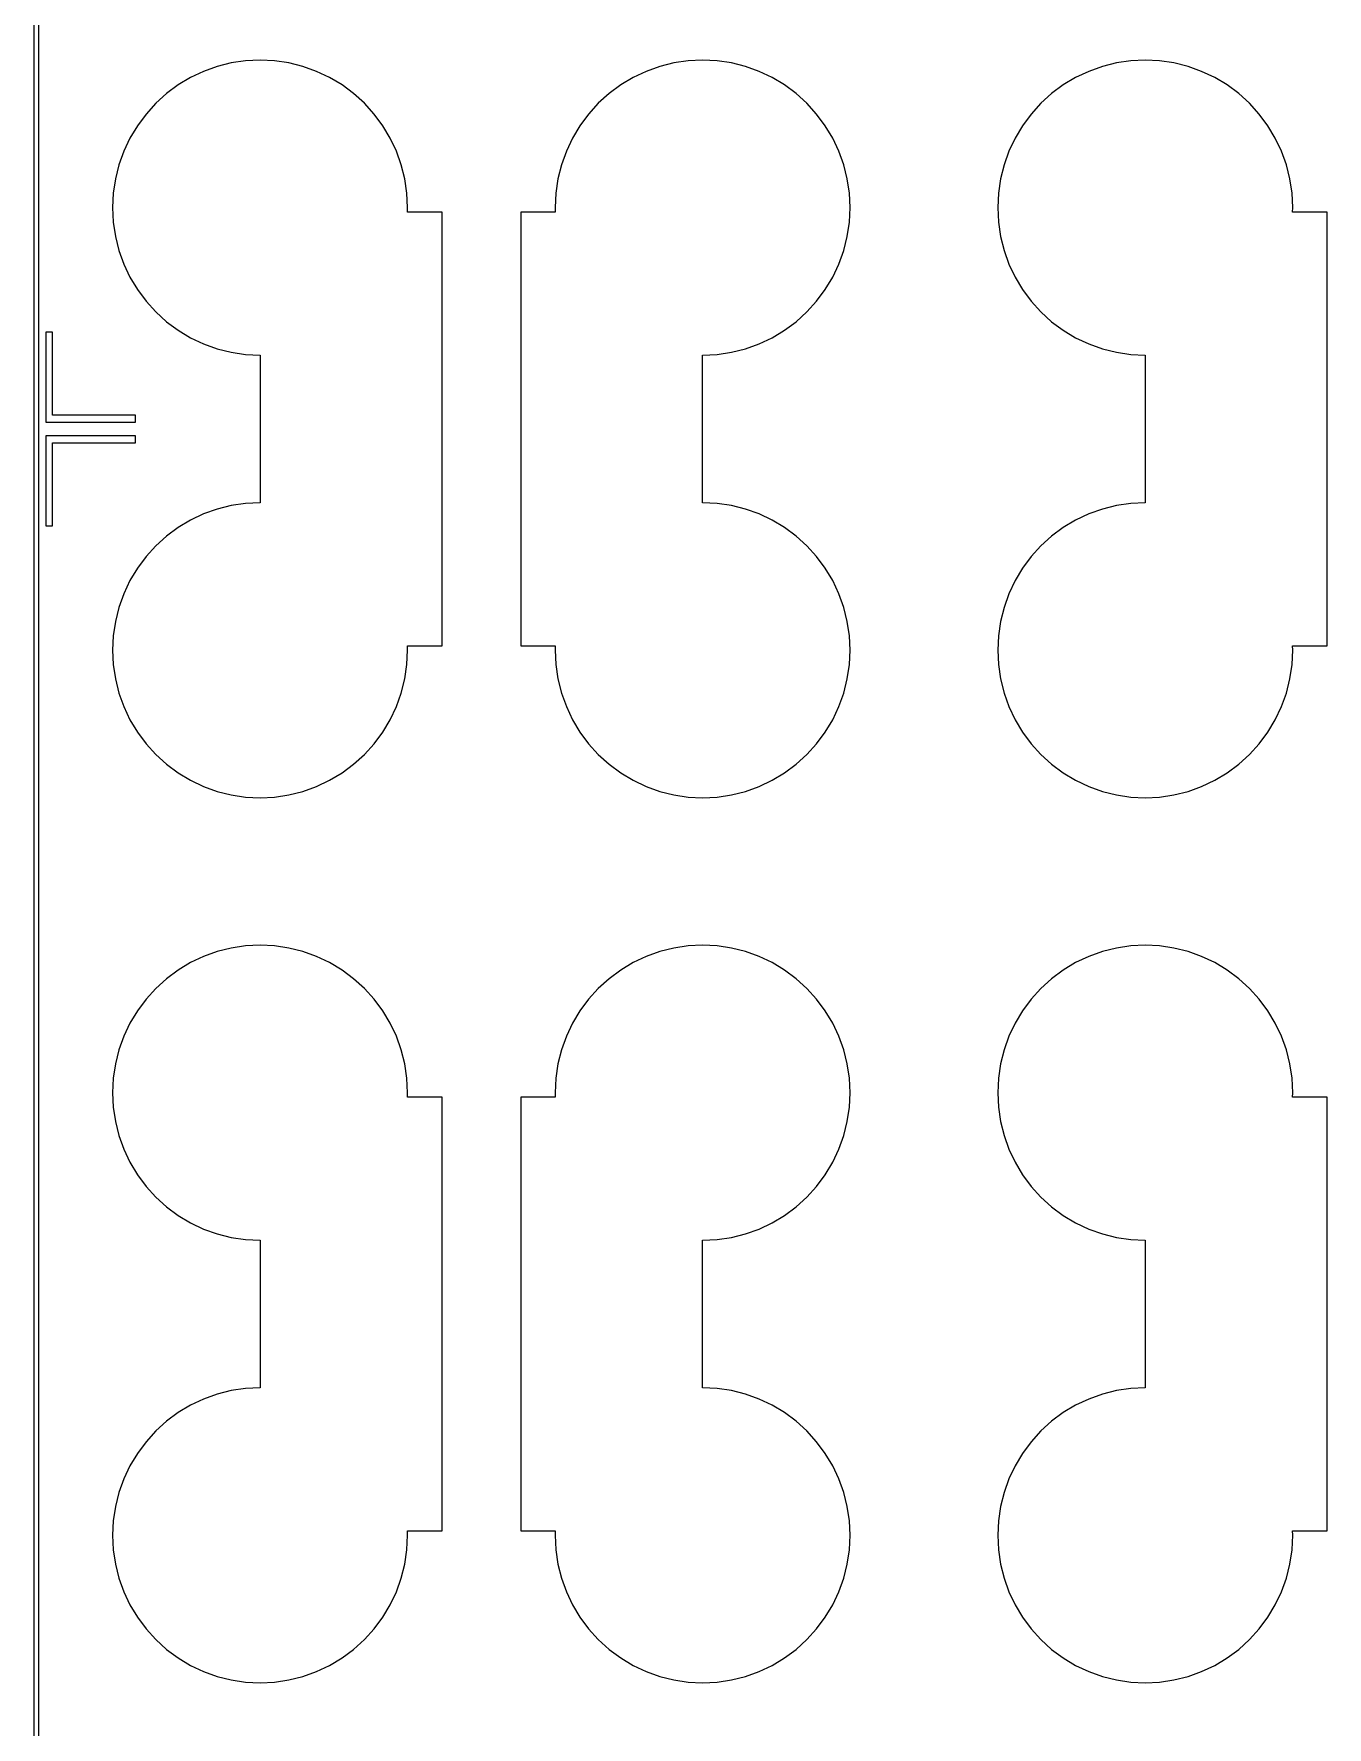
# Model space of a CAD drawing. Extents: x 0 to 54, y 0 to 90.
# Drawn here: x -0.05 to 13.1, y 18.3 to 35.52 of the extents above; entities that cross this region are included whole.
import ezdxf

# ---------------------------------------------------------------- set-up
doc = ezdxf.new("R2010")
doc.units = 0

msp = doc.modelspace()

# ---------------------------------------------------------------- linework, layer by layer
for p, q in [((-0.04999, 90.05), (-0.04999, -0.04999)), ((0, 0), (0, 90)), ((1.67598, 35.1358), (1.54291, 35.0729)), ((1.81458, 35.1854), (1.67598, 35.1358)), ((1.95737, 35.2212), (1.81458, 35.1854)), ((2.10298, 35.2428), (1.95737, 35.2212)), ((2.25, 35.25), (2.10298, 35.2428)), ((2.39703, 35.2428), (2.25, 35.25)), ((2.54265, 35.2212), (2.39703, 35.2428)), ((2.68544, 35.1854), (2.54265, 35.2212)), ((2.82404, 35.1358), (2.68544, 35.1854)), ((2.95711, 35.0729), (2.82404, 35.1358)), ((6.17596, 35.1358), (6.04289, 35.0729)), ((6.31456, 35.1854), (6.17596, 35.1358)), ((6.45735, 35.2212), (6.31456, 35.1854)), ((6.60297, 35.2428), (6.45735, 35.2212)), ((6.75, 35.25), (6.60297, 35.2428)), ((6.89702, 35.2428), (6.75, 35.25)), ((7.04263, 35.2212), (6.89702, 35.2428)), ((7.18542, 35.1854), (7.04263, 35.2212)), ((7.32402, 35.1358), (7.18542, 35.1854)), ((7.45709, 35.0729), (7.32402, 35.1358)), ((10.676, 35.1358), (10.5429, 35.0729)), ((10.8146, 35.1854), (10.676, 35.1358)), ((10.9574, 35.2212), (10.8146, 35.1854)), ((11.103, 35.2428), (10.9574, 35.2212)), ((11.25, 35.25), (11.103, 35.2428)), ((11.397, 35.2428), (11.25, 35.25)), ((11.5426, 35.2212), (11.397, 35.2428)), ((11.6854, 35.1854), (11.5426, 35.2212)), ((11.824, 35.1358), (11.6854, 35.1854)), ((11.9571, 35.0729), (11.824, 35.1358)), ((1.41666, 34.9972), (1.29842, 34.9095)), ((1.54291, 35.0729), (1.41666, 34.9972)), ((3.08336, 34.9972), (2.95711, 35.0729)), ((3.2016, 34.9095), (3.08336, 34.9972)), ((5.91664, 34.9972), (5.7984, 34.9095)), ((6.04289, 35.0729), (5.91664, 34.9972)), ((7.58334, 34.9972), (7.45709, 35.0729)), ((7.70158, 34.9095), (7.58334, 34.9972)), ((10.4167, 34.9972), (10.2984, 34.9095)), ((10.5429, 35.0729), (10.4167, 34.9972)), ((12.0834, 34.9972), (11.9571, 35.0729)), ((12.2016, 34.9095), (12.0834, 34.9972)), ((1.18935, 34.8107), (1.09048, 34.7016)), ((1.29842, 34.9095), (1.18935, 34.8107)), ((3.31067, 34.8107), (3.2016, 34.9095)), ((3.40953, 34.7016), (3.31067, 34.8107)), ((5.68933, 34.8107), (5.59047, 34.7016)), ((5.7984, 34.9095), (5.68933, 34.8107)), ((7.81065, 34.8107), (7.70158, 34.9095)), ((7.90952, 34.7016), (7.81065, 34.8107)), ((10.1893, 34.8107), (10.0905, 34.7016)), ((10.2984, 34.9095), (10.1893, 34.8107)), ((12.3107, 34.8107), (12.2016, 34.9095)), ((12.4095, 34.7016), (12.3107, 34.8107)), ((1.09048, 34.7016), (1.00281, 34.5833)), ((3.49721, 34.5833), (3.40953, 34.7016)), ((5.59047, 34.7016), (5.50279, 34.5833)), ((7.99719, 34.5833), (7.90952, 34.7016)), ((10.0905, 34.7016), (10.0028, 34.5833)), ((12.4972, 34.5833), (12.4095, 34.7016)), ((0.92712, 34.4571), (0.86418, 34.324)), ((1.00281, 34.5833), (0.92712, 34.4571)), ((3.57289, 34.4571), (3.49721, 34.5833)), ((3.63583, 34.324), (3.57289, 34.4571)), ((5.42711, 34.4571), (5.36417, 34.324)), ((5.50279, 34.5833), (5.42711, 34.4571)), ((8.07288, 34.4571), (7.99719, 34.5833)), ((8.13582, 34.324), (8.07288, 34.4571)), ((9.92712, 34.4571), (9.86418, 34.324)), ((10.0028, 34.5833), (9.92712, 34.4571)), ((12.5729, 34.4571), (12.4972, 34.5833)), ((12.6358, 34.324), (12.5729, 34.4571)), ((0.86418, 34.324), (0.81459, 34.1854)), ((3.68542, 34.1854), (3.63583, 34.324)), ((5.36417, 34.324), (5.31458, 34.1854)), ((8.18541, 34.1854), (8.13582, 34.324)), ((9.86418, 34.324), (9.81459, 34.1854)), ((12.6854, 34.1854), (12.6358, 34.324)), ((0.81459, 34.1854), (0.77882, 34.0426)), ((3.72119, 34.0426), (3.68542, 34.1854)), ((5.31458, 34.1854), (5.27881, 34.0426)), ((8.22118, 34.0426), (8.18541, 34.1854)), ((9.81459, 34.1854), (9.77882, 34.0426)), ((12.7212, 34.0426), (12.6854, 34.1854)), ((0.77882, 34.0426), (0.75723, 33.897)), ((3.74278, 33.897), (3.72119, 34.0426)), ((5.27881, 34.0426), (5.25722, 33.897)), ((8.24277, 33.897), (8.22118, 34.0426)), ((9.77882, 34.0426), (9.75723, 33.897)), ((12.7428, 33.897), (12.7212, 34.0426)), ((0.75723, 33.897), (0.75, 33.75)), ((0.75, 33.75), (0.75723, 33.603)), ((3.75, 33.75), (3.74278, 33.897)), ((3.74779, 33.705), (3.75, 33.75)), ((5.25722, 33.897), (5.25, 33.75)), ((5.25, 33.75), (5.25221, 33.705)), ((8.25, 33.75), (8.24277, 33.897)), ((8.24277, 33.603), (8.25, 33.75)), ((9.75723, 33.897), (9.75, 33.75)), ((9.75, 33.75), (9.75723, 33.603)), ((12.75, 33.75), (12.7428, 33.897)), ((12.7478, 33.705), (12.75, 33.75)), ((0.75723, 33.603), (0.77882, 33.4574)), ((4.10001, 33.705), (3.74779, 33.705)), ((4.10001, 29.295), (4.10001, 33.705)), ((5.25221, 33.705), (4.89999, 33.705)), ((4.89999, 33.705), (4.89999, 29.295)), ((8.22118, 33.4574), (8.24277, 33.603)), ((9.75723, 33.603), (9.77882, 33.4574)), ((13.1, 33.705), (12.7478, 33.705)), ((13.1, 29.295), (13.1, 33.705)), ((0.77882, 33.4574), (0.81459, 33.3146)), ((8.18541, 33.3146), (8.22118, 33.4574)), ((9.77882, 33.4574), (9.81459, 33.3146)), ((0.81459, 33.3146), (0.86418, 33.176)), ((8.13582, 33.176), (8.18541, 33.3146)), ((9.81459, 33.3146), (9.86418, 33.176)), ((0.86418, 33.176), (0.92712, 33.0429)), ((8.07288, 33.0429), (8.13582, 33.176)), ((9.86418, 33.176), (9.92712, 33.0429)), ((0.92712, 33.0429), (1.00281, 32.9166)), ((1.00281, 32.9166), (1.09048, 32.7984)), ((7.90952, 32.7984), (7.99719, 32.9166)), ((7.99719, 32.9166), (8.07288, 33.0429)), ((9.92712, 33.0429), (10.0028, 32.9166)), ((10.0028, 32.9166), (10.0905, 32.7984)), ((1.09048, 32.7984), (1.18935, 32.6893)), ((7.81065, 32.6893), (7.90952, 32.7984)), ((10.0905, 32.7984), (10.1893, 32.6893)), ((1.18935, 32.6893), (1.29842, 32.5905)), ((1.29842, 32.5905), (1.41666, 32.5028)), ((7.58334, 32.5028), (7.70158, 32.5905)), ((7.70158, 32.5905), (7.81065, 32.6893)), ((10.1893, 32.6893), (10.2984, 32.5905)), ((10.2984, 32.5905), (10.4167, 32.5028)), ((0.14062, 32.4844), (0.07031, 32.4844)), ((0.07031, 32.4844), (0.07031, 31.5703)), ((0.14062, 31.6406), (0.14062, 32.4844)), ((1.41666, 32.5028), (1.54291, 32.4271)), ((1.54291, 32.4271), (1.67598, 32.3642)), ((7.32402, 32.3642), (7.45709, 32.4271)), ((7.45709, 32.4271), (7.58334, 32.5028)), ((10.4167, 32.5028), (10.5429, 32.4271)), ((10.5429, 32.4271), (10.676, 32.3642)), ((1.67598, 32.3642), (1.81458, 32.3146)), ((1.81458, 32.3146), (1.95737, 32.2788)), ((1.95737, 32.2788), (2.10298, 32.2572)), ((2.10298, 32.2572), (2.25, 32.25)), ((2.25, 32.25), (2.25, 30.75)), ((6.75, 32.25), (6.89702, 32.2572)), ((6.75, 30.75), (6.75, 32.25)), ((6.89702, 32.2572), (7.04263, 32.2788)), ((7.04263, 32.2788), (7.18542, 32.3146)), ((7.18542, 32.3146), (7.32402, 32.3642)), ((10.676, 32.3642), (10.8146, 32.3146)), ((10.8146, 32.3146), (10.9574, 32.2788)), ((10.9574, 32.2788), (11.103, 32.2572)), ((11.103, 32.2572), (11.25, 32.25)), ((11.25, 32.25), (11.25, 30.75)), ((0.07031, 31.5703), (0.98438, 31.5703)), ((0.98438, 31.6406), (0.14062, 31.6406)), ((0.98438, 31.5703), (0.98438, 31.6406)), ((0.98438, 31.4297), (0.07031, 31.4297)), ((0.07031, 31.4297), (0.07031, 30.5156)), ((0.14062, 31.3594), (0.98438, 31.3594)), ((0.14062, 30.5156), (0.14062, 31.3594)), ((0.98438, 31.3594), (0.98438, 31.4297)), ((1.81458, 30.6854), (1.67598, 30.6358)), ((1.95737, 30.7212), (1.81458, 30.6854)), ((2.10298, 30.7428), (1.95737, 30.7212)), ((2.25, 30.75), (2.10298, 30.7428)), ((6.89702, 30.7428), (6.75, 30.75)), ((7.04263, 30.7212), (6.89702, 30.7428)), ((7.18542, 30.6854), (7.04263, 30.7212)), ((7.32402, 30.6358), (7.18542, 30.6854)), ((10.8146, 30.6854), (10.676, 30.6358)), ((10.9574, 30.7212), (10.8146, 30.6854)), ((11.103, 30.7428), (10.9574, 30.7212)), ((11.25, 30.75), (11.103, 30.7428)), ((0.07031, 30.5156), (0.14062, 30.5156)), ((1.41666, 30.4972), (1.29842, 30.4095)), ((1.54291, 30.5729), (1.41666, 30.4972)), ((1.67598, 30.6358), (1.54291, 30.5729)), ((7.45709, 30.5729), (7.32402, 30.6358)), ((7.58334, 30.4972), (7.45709, 30.5729)), ((7.70158, 30.4095), (7.58334, 30.4972)), ((10.4167, 30.4972), (10.2984, 30.4095)), ((10.5429, 30.5729), (10.4167, 30.4972)), ((10.676, 30.6358), (10.5429, 30.5729)), ((1.18935, 30.3107), (1.09048, 30.2016)), ((1.29842, 30.4095), (1.18935, 30.3107)), ((7.81065, 30.3107), (7.70158, 30.4095)), ((7.90952, 30.2016), (7.81065, 30.3107)), ((10.1893, 30.3107), (10.0905, 30.2016)), ((10.2984, 30.4095), (10.1893, 30.3107)), ((1.09048, 30.2016), (1.00281, 30.0834)), ((7.99719, 30.0834), (7.90952, 30.2016)), ((10.0905, 30.2016), (10.0028, 30.0834)), ((1.00281, 30.0834), (0.92712, 29.9571)), ((8.07288, 29.9571), (7.99719, 30.0834)), ((10.0028, 30.0834), (9.92712, 29.9571)), ((0.86418, 29.824), (0.81459, 29.6854)), ((0.92712, 29.9571), (0.86418, 29.824)), ((8.13582, 29.824), (8.07288, 29.9571)), ((8.18541, 29.6854), (8.13582, 29.824)), ((9.86418, 29.824), (9.81459, 29.6854)), ((9.92712, 29.9571), (9.86418, 29.824)), ((0.81459, 29.6854), (0.77882, 29.5426)), ((8.22118, 29.5426), (8.18541, 29.6854)), ((9.81459, 29.6854), (9.77882, 29.5426)), ((0.77882, 29.5426), (0.75723, 29.397)), ((8.24277, 29.397), (8.22118, 29.5426)), ((9.77882, 29.5426), (9.75723, 29.397)), ((0.75723, 29.397), (0.75, 29.25)), ((3.75, 29.25), (3.74779, 29.295)), ((3.74779, 29.295), (4.10001, 29.295)), ((4.89999, 29.295), (5.25221, 29.295)), ((5.25221, 29.295), (5.25, 29.25)), ((8.25, 29.25), (8.24277, 29.397)), ((9.75723, 29.397), (9.75, 29.25)), ((12.75, 29.25), (12.7478, 29.295)), ((12.7478, 29.295), (13.1, 29.295)), ((0.75, 29.25), (0.75723, 29.103)), ((0.75723, 29.103), (0.77882, 28.9574)), ((3.72119, 28.9574), (3.74278, 29.103)), ((3.74278, 29.103), (3.75, 29.25)), ((5.25, 29.25), (5.25722, 29.103)), ((5.25722, 29.103), (5.27881, 28.9574)), ((8.22118, 28.9574), (8.24277, 29.103)), ((8.24277, 29.103), (8.25, 29.25)), ((9.75, 29.25), (9.75723, 29.103)), ((9.75723, 29.103), (9.77882, 28.9574)), ((12.7212, 28.9574), (12.7428, 29.103)), ((12.7428, 29.103), (12.75, 29.25)), ((0.77882, 28.9574), (0.81459, 28.8146)), ((3.68542, 28.8146), (3.72119, 28.9574)), ((5.27881, 28.9574), (5.31458, 28.8146)), ((8.18541, 28.8146), (8.22118, 28.9574)), ((9.77882, 28.9574), (9.81459, 28.8146)), ((12.6854, 28.8146), (12.7212, 28.9574)), ((0.81459, 28.8146), (0.86418, 28.676)), ((3.63583, 28.676), (3.68542, 28.8146)), ((5.31458, 28.8146), (5.36417, 28.676)), ((8.13582, 28.676), (8.18541, 28.8146)), ((9.81459, 28.8146), (9.86418, 28.676)), ((12.6358, 28.676), (12.6854, 28.8146)), ((0.86418, 28.676), (0.92712, 28.5429)), ((3.57289, 28.5429), (3.63583, 28.676)), ((5.36417, 28.676), (5.42711, 28.5429)), ((8.07288, 28.5429), (8.13582, 28.676)), ((9.86418, 28.676), (9.92712, 28.5429)), ((12.5729, 28.5429), (12.6358, 28.676)), ((0.92712, 28.5429), (1.00281, 28.4167)), ((1.00281, 28.4167), (1.09048, 28.2984)), ((3.40953, 28.2984), (3.49721, 28.4167)), ((3.49721, 28.4167), (3.57289, 28.5429)), ((5.42711, 28.5429), (5.50279, 28.4167)), ((5.50279, 28.4167), (5.59047, 28.2984)), ((7.90952, 28.2984), (7.99719, 28.4167)), ((7.99719, 28.4167), (8.07288, 28.5429)), ((9.92712, 28.5429), (10.0028, 28.4167)), ((10.0028, 28.4167), (10.0905, 28.2984)), ((12.4095, 28.2984), (12.4972, 28.4167)), ((12.4972, 28.4167), (12.5729, 28.5429)), ((1.09048, 28.2984), (1.18935, 28.1893)), ((3.31067, 28.1893), (3.40953, 28.2984)), ((5.59047, 28.2984), (5.68933, 28.1893)), ((7.81065, 28.1893), (7.90952, 28.2984)), ((10.0905, 28.2984), (10.1893, 28.1893)), ((12.3107, 28.1893), (12.4095, 28.2984)), ((1.18935, 28.1893), (1.29842, 28.0905)), ((1.29842, 28.0905), (1.41666, 28.0028)), ((3.08336, 28.0028), (3.2016, 28.0905)), ((3.2016, 28.0905), (3.31067, 28.1893)), ((5.68933, 28.1893), (5.7984, 28.0905)), ((5.7984, 28.0905), (5.91664, 28.0028)), ((7.58334, 28.0028), (7.70158, 28.0905)), ((7.70158, 28.0905), (7.81065, 28.1893)), ((10.1893, 28.1893), (10.2984, 28.0905)), ((10.2984, 28.0905), (10.4167, 28.0028)), ((12.0834, 28.0028), (12.2016, 28.0905)), ((12.2016, 28.0905), (12.3107, 28.1893)), ((1.41666, 28.0028), (1.54291, 27.9271)), ((1.54291, 27.9271), (1.67598, 27.8642)), ((2.82404, 27.8642), (2.95711, 27.9271)), ((2.95711, 27.9271), (3.08336, 28.0028)), ((5.91664, 28.0028), (6.04289, 27.9271)), ((6.04289, 27.9271), (6.17596, 27.8642)), ((7.32402, 27.8642), (7.45709, 27.9271)), ((7.45709, 27.9271), (7.58334, 28.0028)), ((10.4167, 28.0028), (10.5429, 27.9271)), ((10.5429, 27.9271), (10.676, 27.8642)), ((11.824, 27.8642), (11.9571, 27.9271)), ((11.9571, 27.9271), (12.0834, 28.0028)), ((1.67598, 27.8642), (1.81458, 27.8146)), ((1.81458, 27.8146), (1.95737, 27.7788)), ((1.95737, 27.7788), (2.10298, 27.7572)), ((2.10298, 27.7572), (2.25, 27.75)), ((2.25, 27.75), (2.39703, 27.7572)), ((2.39703, 27.7572), (2.54265, 27.7788)), ((2.54265, 27.7788), (2.68544, 27.8146)), ((2.68544, 27.8146), (2.82404, 27.8642)), ((6.17596, 27.8642), (6.31456, 27.8146)), ((6.31456, 27.8146), (6.45735, 27.7788)), ((6.45735, 27.7788), (6.60297, 27.7572)), ((6.60297, 27.7572), (6.75, 27.75)), ((6.75, 27.75), (6.89702, 27.7572)), ((6.89702, 27.7572), (7.04263, 27.7788)), ((7.04263, 27.7788), (7.18542, 27.8146)), ((7.18542, 27.8146), (7.32402, 27.8642)), ((10.676, 27.8642), (10.8146, 27.8146)), ((10.8146, 27.8146), (10.9574, 27.7788)), ((10.9574, 27.7788), (11.103, 27.7572)), ((11.103, 27.7572), (11.25, 27.75)), ((11.25, 27.75), (11.397, 27.7572)), ((11.397, 27.7572), (11.5426, 27.7788)), ((11.5426, 27.7788), (11.6854, 27.8146)), ((11.6854, 27.8146), (11.824, 27.8642)), ((1.81458, 26.1854), (1.67598, 26.1358)), ((1.95737, 26.2212), (1.81458, 26.1854)), ((2.10298, 26.2428), (1.95737, 26.2212)), ((2.25, 26.25), (2.10298, 26.2428)), ((2.39703, 26.2428), (2.25, 26.25)), ((2.54265, 26.2212), (2.39703, 26.2428)), ((2.68544, 26.1854), (2.54265, 26.2212)), ((2.82404, 26.1358), (2.68544, 26.1854)), ((6.31456, 26.1854), (6.17596, 26.1358)), ((6.45735, 26.2212), (6.31456, 26.1854)), ((6.60297, 26.2428), (6.45735, 26.2212)), ((6.75, 26.25), (6.60297, 26.2428)), ((6.89702, 26.2428), (6.75, 26.25)), ((7.04263, 26.2212), (6.89702, 26.2428)), ((7.18542, 26.1854), (7.04263, 26.2212)), ((7.32402, 26.1358), (7.18542, 26.1854)), ((10.8146, 26.1854), (10.676, 26.1358)), ((10.9574, 26.2212), (10.8146, 26.1854)), ((11.103, 26.2428), (10.9574, 26.2212)), ((11.25, 26.25), (11.103, 26.2428)), ((11.397, 26.2428), (11.25, 26.25)), ((11.5426, 26.2212), (11.397, 26.2428)), ((11.6854, 26.1854), (11.5426, 26.2212)), ((11.824, 26.1358), (11.6854, 26.1854)), ((1.54291, 26.0729), (1.41666, 25.9972)), ((1.67598, 26.1358), (1.54291, 26.0729)), ((2.95711, 26.0729), (2.82404, 26.1358)), ((3.08336, 25.9972), (2.95711, 26.0729)), ((6.04289, 26.0729), (5.91664, 25.9972)), ((6.17596, 26.1358), (6.04289, 26.0729)), ((7.45709, 26.0729), (7.32402, 26.1358)), ((7.58334, 25.9972), (7.45709, 26.0729)), ((10.5429, 26.0729), (10.4167, 25.9972)), ((10.676, 26.1358), (10.5429, 26.0729)), ((11.9571, 26.0729), (11.824, 26.1358)), ((12.0834, 25.9972), (11.9571, 26.0729)), ((1.29842, 25.9095), (1.18935, 25.8107)), ((1.41666, 25.9972), (1.29842, 25.9095)), ((3.2016, 25.9095), (3.08336, 25.9972)), ((3.31067, 25.8107), (3.2016, 25.9095)), ((5.7984, 25.9095), (5.68933, 25.8107)), ((5.91664, 25.9972), (5.7984, 25.9095)), ((7.70158, 25.9095), (7.58334, 25.9972)), ((7.81065, 25.8107), (7.70158, 25.9095)), ((10.2984, 25.9095), (10.1893, 25.8107)), ((10.4167, 25.9972), (10.2984, 25.9095)), ((12.2016, 25.9095), (12.0834, 25.9972)), ((12.3107, 25.8107), (12.2016, 25.9095)), ((1.09048, 25.7016), (1.00281, 25.5833)), ((1.18935, 25.8107), (1.09048, 25.7016)), ((3.40953, 25.7016), (3.31067, 25.8107)), ((3.49721, 25.5833), (3.40953, 25.7016)), ((5.59047, 25.7016), (5.50279, 25.5833)), ((5.68933, 25.8107), (5.59047, 25.7016)), ((7.90952, 25.7016), (7.81065, 25.8107)), ((7.99719, 25.5833), (7.90952, 25.7016)), ((10.0905, 25.7016), (10.0028, 25.5833)), ((10.1893, 25.8107), (10.0905, 25.7016)), ((12.4095, 25.7016), (12.3107, 25.8107)), ((12.4972, 25.5833), (12.4095, 25.7016)), ((1.00281, 25.5833), (0.92712, 25.4571)), ((3.57289, 25.4571), (3.49721, 25.5833)), ((5.50279, 25.5833), (5.42711, 25.4571)), ((8.07288, 25.4571), (7.99719, 25.5833)), ((10.0028, 25.5833), (9.92712, 25.4571)), ((12.5729, 25.4571), (12.4972, 25.5833)), ((0.86418, 25.324), (0.81459, 25.1854)), ((0.92712, 25.4571), (0.86418, 25.324)), ((3.63583, 25.324), (3.57289, 25.4571)), ((3.68542, 25.1854), (3.63583, 25.324)), ((5.36417, 25.324), (5.31458, 25.1854)), ((5.42711, 25.4571), (5.36417, 25.324)), ((8.13582, 25.324), (8.07288, 25.4571)), ((8.18541, 25.1854), (8.13582, 25.324)), ((9.86418, 25.324), (9.81459, 25.1854)), ((9.92712, 25.4571), (9.86418, 25.324)), ((12.6358, 25.324), (12.5729, 25.4571)), ((12.6854, 25.1854), (12.6358, 25.324)), ((0.81459, 25.1854), (0.77882, 25.0426)), ((3.72119, 25.0426), (3.68542, 25.1854)), ((5.31458, 25.1854), (5.27881, 25.0426)), ((8.22118, 25.0426), (8.18541, 25.1854)), ((9.81459, 25.1854), (9.77882, 25.0426)), ((12.7212, 25.0426), (12.6854, 25.1854)), ((0.77882, 25.0426), (0.75723, 24.897)), ((3.74278, 24.897), (3.72119, 25.0426)), ((5.27881, 25.0426), (5.25722, 24.897)), ((8.24277, 24.897), (8.22118, 25.0426)), ((9.77882, 25.0426), (9.75723, 24.897)), ((12.7428, 24.897), (12.7212, 25.0426)), ((0.75723, 24.897), (0.75, 24.75)), ((3.75, 24.75), (3.74278, 24.897)), ((5.25722, 24.897), (5.25, 24.75)), ((8.25, 24.75), (8.24277, 24.897)), ((9.75723, 24.897), (9.75, 24.75)), ((12.75, 24.75), (12.7428, 24.897)), ((0.75, 24.75), (0.75723, 24.603)), ((3.74779, 24.705), (3.75, 24.75)), ((4.10001, 24.705), (3.74779, 24.705)), ((4.10001, 20.295), (4.10001, 24.705)), ((5.25221, 24.705), (4.89999, 24.705)), ((4.89999, 24.705), (4.89999, 20.295)), ((5.25, 24.75), (5.25221, 24.705)), ((8.24277, 24.603), (8.25, 24.75)), ((9.75, 24.75), (9.75723, 24.603)), ((12.7478, 24.705), (12.75, 24.75)), ((13.1, 24.705), (12.7478, 24.705)), ((13.1, 20.295), (13.1, 24.705)), ((0.75723, 24.603), (0.77882, 24.4574)), ((0.77882, 24.4574), (0.81459, 24.3146)), ((8.18541, 24.3146), (8.22118, 24.4574)), ((8.22118, 24.4574), (8.24277, 24.603)), ((9.75723, 24.603), (9.77882, 24.4574)), ((9.77882, 24.4574), (9.81459, 24.3146)), ((0.81459, 24.3146), (0.86418, 24.176)), ((8.13582, 24.176), (8.18541, 24.3146)), ((9.81459, 24.3146), (9.86418, 24.176)), ((0.86418, 24.176), (0.92712, 24.0429)), ((8.07288, 24.0429), (8.13582, 24.176)), ((9.86418, 24.176), (9.92712, 24.0429)), ((0.92712, 24.0429), (1.00281, 23.9166)), ((7.99719, 23.9166), (8.07288, 24.0429)), ((9.92712, 24.0429), (10.0028, 23.9166)), ((1.00281, 23.9166), (1.09048, 23.7984)), ((1.09048, 23.7984), (1.18935, 23.6893)), ((7.81065, 23.6893), (7.90952, 23.7984)), ((7.90952, 23.7984), (7.99719, 23.9166)), ((10.0028, 23.9166), (10.0905, 23.7984)), ((10.0905, 23.7984), (10.1893, 23.6893)), ((1.18935, 23.6893), (1.29842, 23.5905)), ((1.29842, 23.5905), (1.41666, 23.5028)), ((7.58334, 23.5028), (7.70158, 23.5905)), ((7.70158, 23.5905), (7.81065, 23.6893)), ((10.1893, 23.6893), (10.2984, 23.5905)), ((10.2984, 23.5905), (10.4167, 23.5028)), ((1.41666, 23.5028), (1.54291, 23.4271)), ((1.54291, 23.4271), (1.67598, 23.3642)), ((7.32402, 23.3642), (7.45709, 23.4271)), ((7.45709, 23.4271), (7.58334, 23.5028)), ((10.4167, 23.5028), (10.5429, 23.4271)), ((10.5429, 23.4271), (10.676, 23.3642)), ((1.67598, 23.3642), (1.81458, 23.3146)), ((1.81458, 23.3146), (1.95737, 23.2788)), ((1.95737, 23.2788), (2.10298, 23.2572)), ((2.10298, 23.2572), (2.25, 23.25)), ((2.25, 23.25), (2.25, 21.75)), ((6.75, 23.25), (6.89702, 23.2572)), ((6.75, 21.75), (6.75, 23.25)), ((6.89702, 23.2572), (7.04263, 23.2788)), ((7.04263, 23.2788), (7.18542, 23.3146)), ((7.18542, 23.3146), (7.32402, 23.3642)), ((10.676, 23.3642), (10.8146, 23.3146)), ((10.8146, 23.3146), (10.9574, 23.2788)), ((10.9574, 23.2788), (11.103, 23.2572)), ((11.103, 23.2572), (11.25, 23.25)), ((11.25, 23.25), (11.25, 21.75)), ((1.95737, 21.7212), (1.81458, 21.6854)), ((2.10298, 21.7428), (1.95737, 21.7212)), ((2.25, 21.75), (2.10298, 21.7428)), ((6.89702, 21.7428), (6.75, 21.75)), ((7.04263, 21.7212), (6.89702, 21.7428)), ((7.18542, 21.6854), (7.04263, 21.7212)), ((10.9574, 21.7212), (10.8146, 21.6854)), ((11.103, 21.7428), (10.9574, 21.7212)), ((11.25, 21.75), (11.103, 21.7428)), ((1.54291, 21.5729), (1.41666, 21.4972)), ((1.67598, 21.6358), (1.54291, 21.5729)), ((1.81458, 21.6854), (1.67598, 21.6358)), ((7.32402, 21.6358), (7.18542, 21.6854)), ((7.45709, 21.5729), (7.32402, 21.6358)), ((7.58334, 21.4972), (7.45709, 21.5729)), ((10.5429, 21.5729), (10.4167, 21.4972)), ((10.676, 21.6358), (10.5429, 21.5729)), ((10.8146, 21.6854), (10.676, 21.6358)), ((1.29842, 21.4095), (1.18935, 21.3107)), ((1.41666, 21.4972), (1.29842, 21.4095)), ((7.70158, 21.4095), (7.58334, 21.4972)), ((7.81065, 21.3107), (7.70158, 21.4095)), ((10.2984, 21.4095), (10.1893, 21.3107)), ((10.4167, 21.4972), (10.2984, 21.4095)), ((1.09048, 21.2016), (1.00281, 21.0834)), ((1.18935, 21.3107), (1.09048, 21.2016)), ((7.90952, 21.2016), (7.81065, 21.3107)), ((7.99719, 21.0834), (7.90952, 21.2016)), ((10.0905, 21.2016), (10.0028, 21.0834)), ((10.1893, 21.3107), (10.0905, 21.2016)), ((1.00281, 21.0834), (0.92712, 20.9571)), ((8.07288, 20.9571), (7.99719, 21.0834)), ((10.0028, 21.0834), (9.92712, 20.9571)), ((0.92712, 20.9571), (0.86418, 20.824)), ((8.13582, 20.824), (8.07288, 20.9571)), ((9.92712, 20.9571), (9.86418, 20.824)), ((0.81459, 20.6854), (0.77882, 20.5426)), ((0.86418, 20.824), (0.81459, 20.6854)), ((8.18541, 20.6854), (8.13582, 20.824)), ((8.22118, 20.5426), (8.18541, 20.6854)), ((9.81459, 20.6854), (9.77882, 20.5426)), ((9.86418, 20.824), (9.81459, 20.6854)), ((0.77882, 20.5426), (0.75723, 20.397)), ((8.24277, 20.397), (8.22118, 20.5426)), ((9.77882, 20.5426), (9.75723, 20.397)), ((0.75723, 20.397), (0.75, 20.25)), ((8.25, 20.25), (8.24277, 20.397)), ((9.75723, 20.397), (9.75, 20.25)), ((0.75, 20.25), (0.75723, 20.103)), ((3.74278, 20.103), (3.75, 20.25)), ((3.75, 20.25), (3.74779, 20.295)), ((3.74779, 20.295), (4.10001, 20.295)), ((4.89999, 20.295), (5.25221, 20.295)), ((5.25221, 20.295), (5.25, 20.25)), ((5.25, 20.25), (5.25722, 20.103)), ((8.24277, 20.103), (8.25, 20.25)), ((9.75, 20.25), (9.75723, 20.103)), ((12.7428, 20.103), (12.75, 20.25)), ((12.75, 20.25), (12.7478, 20.295)), ((12.7478, 20.295), (13.1, 20.295)), ((0.75723, 20.103), (0.77882, 19.9574)), ((3.72119, 19.9574), (3.74278, 20.103)), ((5.25722, 20.103), (5.27881, 19.9574)), ((8.22118, 19.9574), (8.24277, 20.103)), ((9.75723, 20.103), (9.77882, 19.9574)), ((12.7212, 19.9574), (12.7428, 20.103)), ((0.77882, 19.9574), (0.81459, 19.8146)), ((0.81459, 19.8146), (0.86418, 19.676)), ((3.63583, 19.676), (3.68542, 19.8146)), ((3.68542, 19.8146), (3.72119, 19.9574)), ((5.27881, 19.9574), (5.31458, 19.8146)), ((5.31458, 19.8146), (5.36417, 19.676)), ((8.13582, 19.676), (8.18541, 19.8146)), ((8.18541, 19.8146), (8.22118, 19.9574)), ((9.77882, 19.9574), (9.81459, 19.8146)), ((9.81459, 19.8146), (9.86418, 19.676)), ((12.6358, 19.676), (12.6854, 19.8146)), ((12.6854, 19.8146), (12.7212, 19.9574)), ((0.86418, 19.676), (0.92712, 19.5429)), ((3.57289, 19.5429), (3.63583, 19.676)), ((5.36417, 19.676), (5.42711, 19.5429)), ((8.07288, 19.5429), (8.13582, 19.676)), ((9.86418, 19.676), (9.92712, 19.5429)), ((12.5729, 19.5429), (12.6358, 19.676)), ((0.92712, 19.5429), (1.00281, 19.4167)), ((3.49721, 19.4167), (3.57289, 19.5429)), ((5.42711, 19.5429), (5.50279, 19.4167)), ((7.99719, 19.4167), (8.07288, 19.5429)), ((9.92712, 19.5429), (10.0028, 19.4167)), ((12.4972, 19.4167), (12.5729, 19.5429)), ((1.00281, 19.4167), (1.09048, 19.2984)), ((1.09048, 19.2984), (1.18935, 19.1893)), ((3.31067, 19.1893), (3.40953, 19.2984)), ((3.40953, 19.2984), (3.49721, 19.4167)), ((5.50279, 19.4167), (5.59047, 19.2984)), ((5.59047, 19.2984), (5.68933, 19.1893)), ((7.81065, 19.1893), (7.90952, 19.2984)), ((7.90952, 19.2984), (7.99719, 19.4167)), ((10.0028, 19.4167), (10.0905, 19.2984)), ((10.0905, 19.2984), (10.1893, 19.1893)), ((12.3107, 19.1893), (12.4095, 19.2984)), ((12.4095, 19.2984), (12.4972, 19.4167)), ((1.18935, 19.1893), (1.29842, 19.0905)), ((3.2016, 19.0905), (3.31067, 19.1893)), ((5.68933, 19.1893), (5.7984, 19.0905)), ((7.70158, 19.0905), (7.81065, 19.1893)), ((10.1893, 19.1893), (10.2984, 19.0905)), ((12.2016, 19.0905), (12.3107, 19.1893)), ((1.29842, 19.0905), (1.41666, 19.0028)), ((1.41666, 19.0028), (1.54291, 18.9271)), ((2.95711, 18.9271), (3.08336, 19.0028)), ((3.08336, 19.0028), (3.2016, 19.0905)), ((5.7984, 19.0905), (5.91664, 19.0028)), ((5.91664, 19.0028), (6.04289, 18.9271)), ((7.45709, 18.9271), (7.58334, 19.0028)), ((7.58334, 19.0028), (7.70158, 19.0905)), ((10.2984, 19.0905), (10.4167, 19.0028)), ((10.4167, 19.0028), (10.5429, 18.9271)), ((11.9571, 18.9271), (12.0834, 19.0028)), ((12.0834, 19.0028), (12.2016, 19.0905)), ((1.54291, 18.9271), (1.67598, 18.8642)), ((1.67598, 18.8642), (1.81458, 18.8146)), ((1.81458, 18.8146), (1.95737, 18.7788)), ((1.95737, 18.7788), (2.10298, 18.7572)), ((2.39703, 18.7572), (2.54265, 18.7788)), ((2.54265, 18.7788), (2.68544, 18.8146)), ((2.68544, 18.8146), (2.82404, 18.8642)), ((2.82404, 18.8642), (2.95711, 18.9271)), ((6.04289, 18.9271), (6.17596, 18.8642)), ((6.17596, 18.8642), (6.31456, 18.8146)), ((6.31456, 18.8146), (6.45735, 18.7788)), ((6.45735, 18.7788), (6.60297, 18.7572)), ((6.89702, 18.7572), (7.04263, 18.7788)), ((7.04263, 18.7788), (7.18542, 18.8146)), ((7.18542, 18.8146), (7.32402, 18.8642)), ((7.32402, 18.8642), (7.45709, 18.9271)), ((10.5429, 18.9271), (10.676, 18.8642)), ((10.676, 18.8642), (10.8146, 18.8146)), ((10.8146, 18.8146), (10.9574, 18.7788)), ((10.9574, 18.7788), (11.103, 18.7572)), ((11.397, 18.7572), (11.5426, 18.7788)), ((11.5426, 18.7788), (11.6854, 18.8146)), ((11.6854, 18.8146), (11.824, 18.8642)), ((11.824, 18.8642), (11.9571, 18.9271)), ((2.10298, 18.7572), (2.25, 18.75)), ((2.25, 18.75), (2.39703, 18.7572)), ((6.60297, 18.7572), (6.75, 18.75)), ((6.75, 18.75), (6.89702, 18.7572)), ((11.103, 18.7572), (11.25, 18.75)), ((11.25, 18.75), (11.397, 18.7572))]:
    msp.add_line(p, q)

doc.saveas('drawing.dxf')
